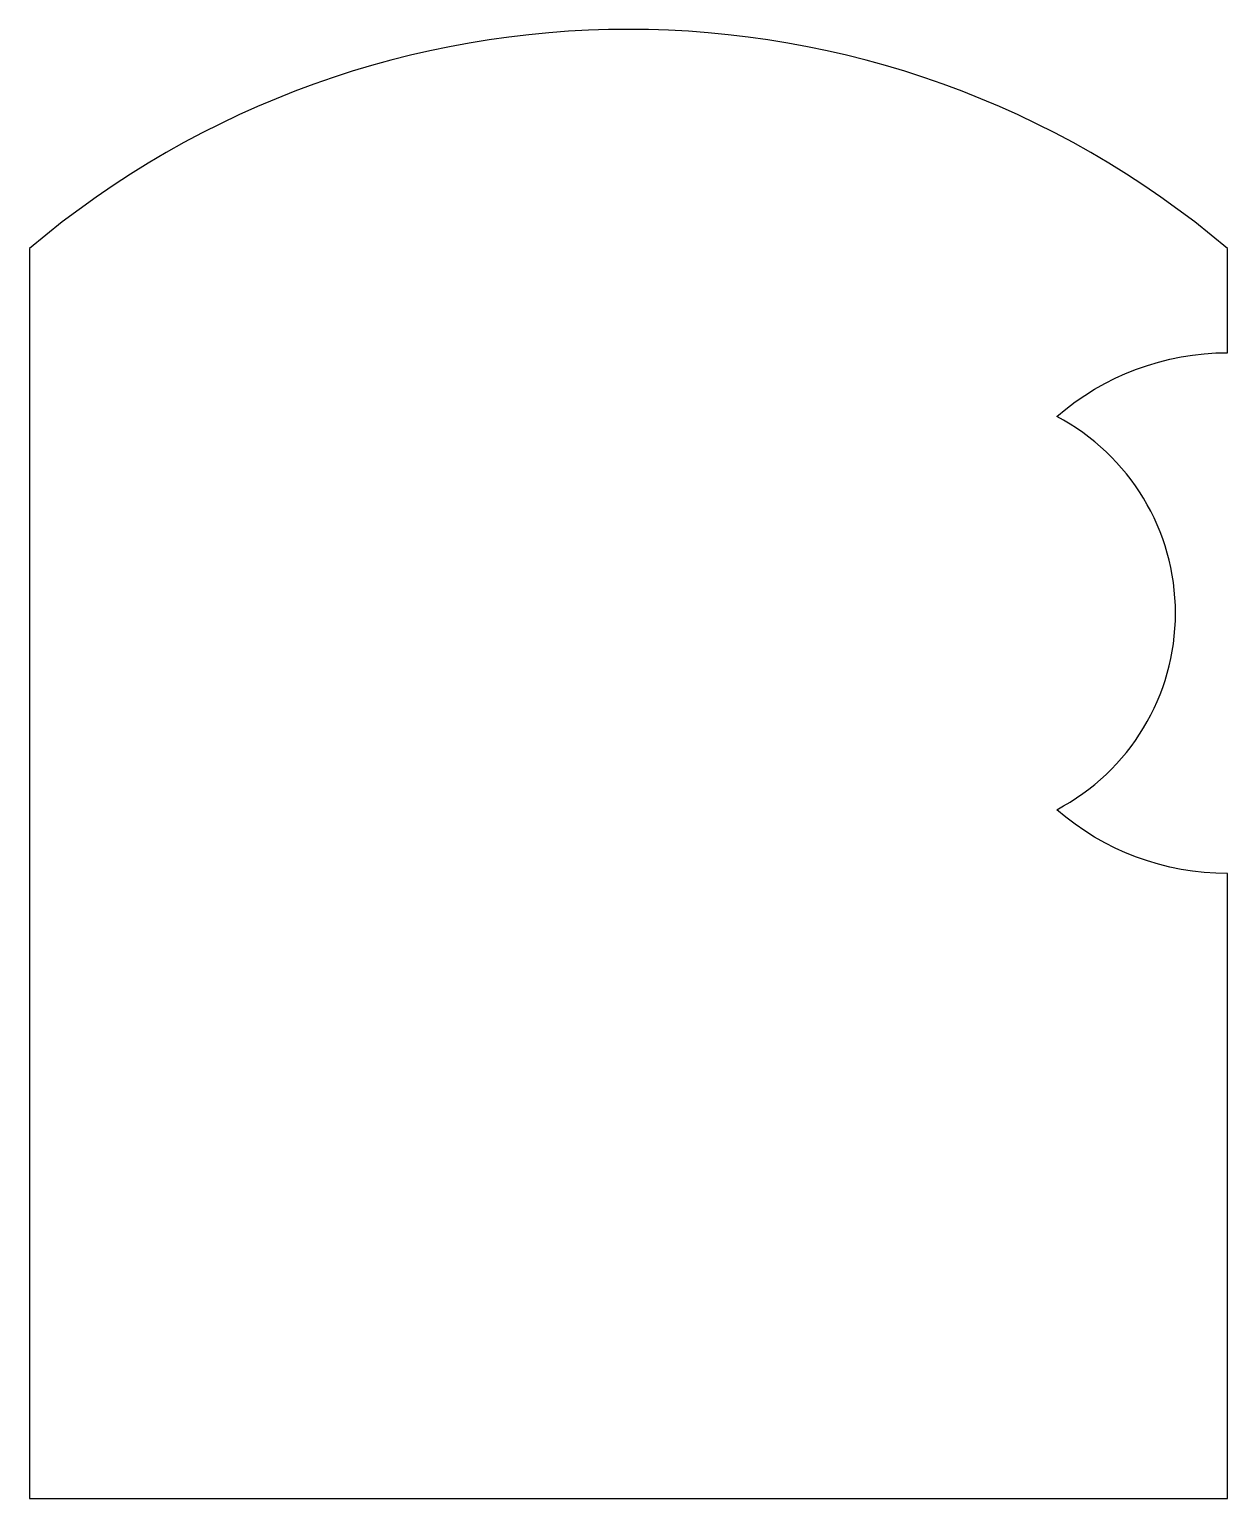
# Model space of a CAD drawing. Header units: millimetres. Extents: x 20 to 43, y 10 to 38.2.
import ezdxf

# ---------------------------------------------------------------- set-up
doc = ezdxf.new("R2010")
doc.units = ezdxf.units.MM
doc.layers.get('0').update_dxf_attribs({"lineweight": 25})

msp = doc.modelspace()

# ---------------------------------------------------------------- linework, layer by layer
at = {"color": 3, "true_color": 0x00ff00, "flags": 128}
msp.add_lwpolyline([(20, 34), (20, 10), (43, 10), (43, 22, -0.180809), (39.72, 23.226, 0.604165), (39.72, 30.774, -0.180809), (43, 32), (43, 34, 0.365821), (20, 34)], format="xyb", dxfattribs=at)

doc.saveas('drawing.dxf')
